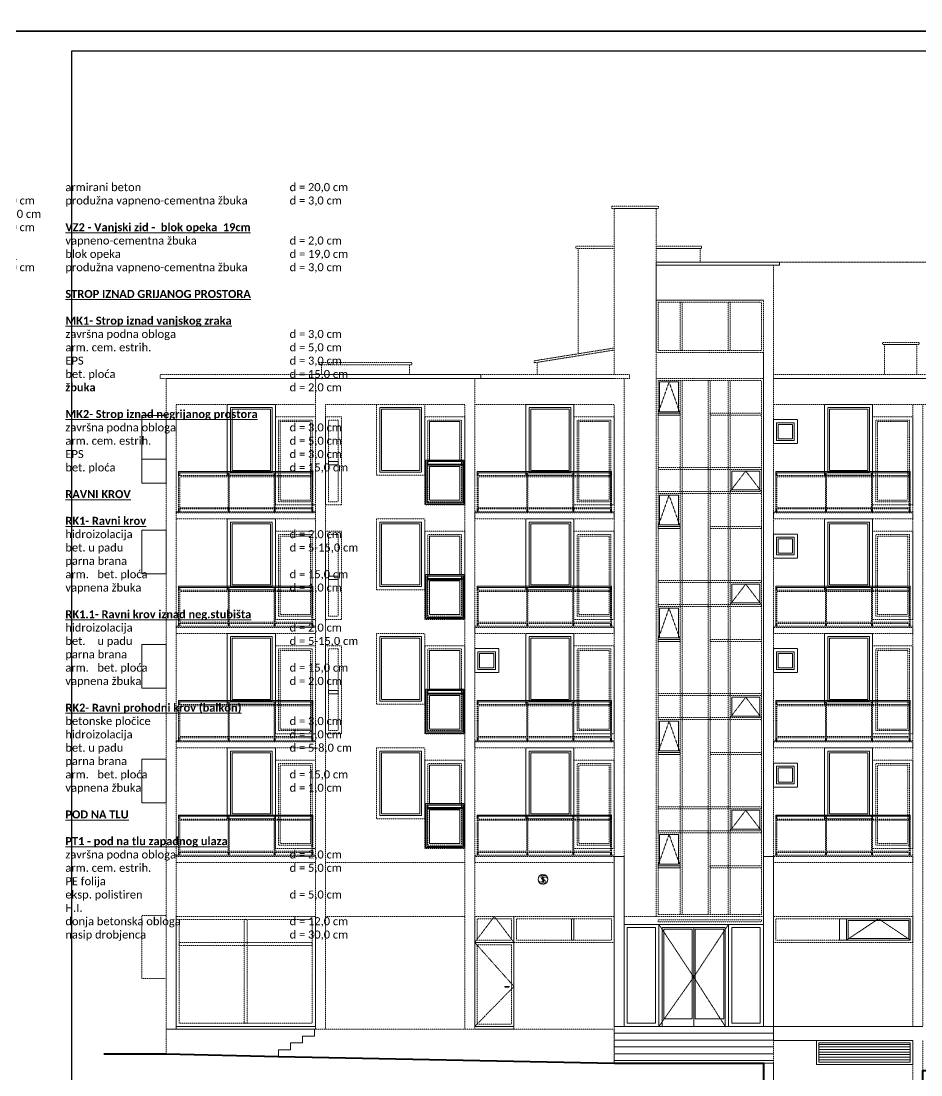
# Model space of a CAD drawing. Header units: millimetres. Extents: x 195897 to 285417, y -229751 to -116129.
# Drawn here: x 207903 to 210151, y -227635 to -225003 of the extents above; entities that cross this region are included whole.
import ezdxf

# ---------------------------------------------------------------- set-up
doc = ezdxf.new("R2010")
doc.units = ezdxf.units.MM
doc.linetypes.add('DASHED2', pattern=[0.375, 0.25, -0.125])
doc.linetypes.add('HIDDEN', pattern=[0.375, 0.25, -0.125])
doc.layers.get('0').update_dxf_attribs({"lineweight": 0})
doc.layers.add('05-podgled-tanko', color=144, linetype='HIDDEN', lineweight=0)
doc.layers.add('07-kote', color=70, linetype='Continuous', lineweight=9)
doc.layers.add('Kucni_broj', color=2, linetype='Continuous', plot=False)
doc.layers.add('SAST_Linija sastavnice', color=255, linetype='Continuous', plot=False)
doc.styles.get("Standard").update_dxf_attribs({"font": 'arial.ttf', "height": 600})

msp = doc.modelspace()

# ---------------------------------------------------------------- hatches: boundary and pattern name
at = {"layer": '05-podgled-tanko', "linetype": 'ByBlock', "ltscale": 5}
h = msp.add_hatch(dxfattribs=at)
h.set_pattern_fill('ANSI31', color=256, scale=2, angle=135)
h.set_pattern_definition([(180, (-9617.867, 10902.463), (-1e-15, -6.35), [])])
h.paths.add_polyline_path([(209896.2, -227603.3), (210124.2, -227603.3), (210124.2, -227555.3), (209896.2, -227555.3)])

# ---------------------------------------------------------------- linework, layer by layer
at = {"layer": '05-podgled-tanko'}
for p, q in [((208653.2, -225861.3), (208653.2, -225885.3)), ((208873.2, -225861.3), (208873.2, -225885.3))]:
    msp.add_line(p, q, dxfattribs=at).dxf.unprotected_set("ltscale", 0)
for points in [[(209378.7, -225465.3), (209495.4, -225465.3), (209495.4, -225470.8), (209378.7, -225470.8)], [(209494.2, -225705.3), (209494.2, -225825.3), (209752.2, -225825.3), (209752.2, -225705.3)], [(209549.2, -225705.3), (209554.2, -225705.3), (209554.2, -225825.3), (209549.2, -225825.3)], [(209669.2, -225705.3), (209674.2, -225705.3), (209674.2, -225825.3), (209669.2, -225825.3)], [(210054.5, -225805.3), (210146.4, -225805.3), (210146.4, -225810.8), (210054.5, -225810.8)], [(210060.2, -225810.8), (210140.2, -225810.8), (210140.2, -225885.3), (210060.2, -225885.3)], [(208647.2, -225861.3), (208647.2, -225855.3), (208879.2, -225855.3), (208879.2, -225861.3)], [(209489.2, -225895.3), (209757.2, -225895.3), (209757.2, -227239.3), (209489.2, -227239.3)], [(209494.2, -225900.3), (209752.2, -225900.3), (209752.2, -227234.3), (209494.2, -227234.3)], [(209549.2, -225900.3), (209554.2, -225900.3), (209554.2, -227234.3), (209549.2, -227234.3)], [(209619.2, -225900.3), (209624.2, -225900.3), (209624.2, -227234.3), (209619.2, -227234.3)], [(209669.2, -225900.3), (209674.2, -225900.3), (209674.2, -227234.3), (209669.2, -227234.3)], [(208791.2, -225960.3), (208911.2, -225960.3), (208911.2, -226137.3), (208791.2, -226137.3)], [(208538.2, -225991.3), (208638.2, -225991.3), (208638.2, -226211.3), (208538.2, -226211.3)], [(208546.2, -225999.3), (208630.2, -225999.3), (208630.2, -226203.3), (208546.2, -226203.3)], [(208663.2, -225991.3), (208703.2, -225991.3), (208703.2, -226211.3), (208663.2, -226211.3)], [(208671.2, -225999.3), (208695.2, -225999.3), (208695.2, -226203.3), (208671.2, -226203.3)], [(208911.2, -225991.3), (209011.2, -225991.3), (209011.2, -226211.3), (208911.2, -226211.3)], [(208919.2, -225999.3), (209003.2, -225999.3), (209003.2, -226203.3), (208919.2, -226203.3)], [(209284.2, -225991.3), (209384.2, -225991.3), (209384.2, -226211.3), (209284.2, -226211.3)], [(209292.2, -225999.3), (209376.2, -225999.3), (209376.2, -226203.3), (209292.2, -226203.3)], [(209624.2, -225987.6), (209752.2, -225987.6), (209752.2, -225982.6), (209624.2, -225982.6)], [(210030.2, -225991.3), (210130.2, -225991.3), (210130.2, -226211.3), (210030.2, -226211.3)], [(210038.2, -225999.3), (210122.2, -225999.3), (210122.2, -226203.3), (210038.2, -226203.3)], [(208550.2, -226003.3), (208626.2, -226003.3), (208626.2, -226199.3), (208550.2, -226199.3)], [(209296.2, -226003.3), (209372.2, -226003.3), (209372.2, -226199.3), (209296.2, -226199.3)], [(210042.2, -226003.3), (210118.2, -226003.3), (210118.2, -226199.3), (210042.2, -226199.3)], [(208423.1, -226131.3), (208420.1, -226131.3), (208420.1, -226218.3), (208423.1, -226218.3)], [(208538.1, -226131.3), (208535.1, -226131.3), (208535.1, -226218.3), (208538.1, -226218.3)], [(209169.1, -226131.3), (209166.1, -226131.3), (209166.1, -226218.3), (209169.1, -226218.3)], [(209284.1, -226131.3), (209281.1, -226131.3), (209281.1, -226218.3), (209284.1, -226218.3)], [(209494.2, -226122.8), (209752.2, -226122.8), (209752.2, -226117.8), (209494.2, -226117.8)], [(209915.1, -226131.3), (209912.1, -226131.3), (209912.1, -226218.3), (209915.1, -226218.3)], [(210030.1, -226131.3), (210027.1, -226131.3), (210027.1, -226218.3), (210030.1, -226218.3)], [(208629.2, -226218.3), (208629.2, -226141.3), (208299.2, -226141.3), (208299.2, -226218.3)], [(209375.2, -226218.3), (209375.2, -226141.3), (209045.2, -226141.3), (209045.2, -226218.3)], [(210121.2, -226218.3), (210121.2, -226141.3), (209791.2, -226141.3), (209791.2, -226218.3)], [(209494.2, -226182.8), (209752.2, -226182.8), (209752.2, -226177.8), (209494.2, -226177.8)], [(208290.2, -226231.3), (208638.2, -226231.3), (208638.2, -226228.3), (208290.2, -226228.3)], [(209036.2, -226231.3), (209384.2, -226231.3), (209384.2, -226228.3), (209036.2, -226228.3)], [(209782.2, -226231.3), (210130.2, -226231.3), (210130.2, -226228.3), (209782.2, -226228.3)], [(208791.2, -226246.3), (208911.2, -226246.3), (208911.2, -226423.3), (208791.2, -226423.3)], [(208538.2, -226277.3), (208638.2, -226277.3), (208638.2, -226497.3), (208538.2, -226497.3)], [(208546.2, -226285.3), (208630.2, -226285.3), (208630.2, -226489.3), (208546.2, -226489.3)], [(208550.2, -226289.3), (208626.2, -226289.3), (208626.2, -226485.3), (208550.2, -226485.3)], [(208663.2, -226277.3), (208703.2, -226277.3), (208703.2, -226497.3), (208663.2, -226497.3)], [(208671.2, -226285.3), (208695.2, -226285.3), (208695.2, -226489.3), (208671.2, -226489.3)], [(208911.2, -226277.3), (209011.2, -226277.3), (209011.2, -226497.3), (208911.2, -226497.3)], [(208919.2, -226285.3), (209003.2, -226285.3), (209003.2, -226489.3), (208919.2, -226489.3)], [(209284.2, -226277.3), (209384.2, -226277.3), (209384.2, -226497.3), (209284.2, -226497.3)], [(209292.2, -226285.3), (209376.2, -226285.3), (209376.2, -226489.3), (209292.2, -226489.3)], [(209296.2, -226289.3), (209372.2, -226289.3), (209372.2, -226485.3), (209296.2, -226485.3)], [(209624.2, -226270.1), (209752.2, -226270.1), (209752.2, -226265.1), (209624.2, -226265.1)], [(210030.2, -226277.3), (210130.2, -226277.3), (210130.2, -226497.3), (210030.2, -226497.3)], [(210038.2, -226285.3), (210122.2, -226285.3), (210122.2, -226489.3), (210038.2, -226489.3)], [(210042.2, -226289.3), (210118.2, -226289.3), (210118.2, -226485.3), (210042.2, -226485.3)], [(208423.1, -226417.3), (208420.1, -226417.3), (208420.1, -226504.3), (208423.1, -226504.3)], [(208538.1, -226417.3), (208535.1, -226417.3), (208535.1, -226504.3), (208538.1, -226504.3)], [(209169.1, -226417.3), (209166.1, -226417.3), (209166.1, -226504.3), (209169.1, -226504.3)], [(209284.1, -226417.3), (209281.1, -226417.3), (209281.1, -226504.3), (209284.1, -226504.3)], [(209494.2, -226405.3), (209752.2, -226405.3), (209752.2, -226400.3), (209494.2, -226400.3)], [(209915.1, -226417.3), (209912.1, -226417.3), (209912.1, -226504.3), (209915.1, -226504.3)], [(210030.1, -226417.3), (210027.1, -226417.3), (210027.1, -226504.3), (210030.1, -226504.3)], [(208629.2, -226504.3), (208629.2, -226427.3), (208299.2, -226427.3), (208299.2, -226504.3)], [(209375.2, -226504.3), (209375.2, -226427.3), (209045.2, -226427.3), (209045.2, -226504.3)], [(210121.2, -226504.3), (210121.2, -226427.3), (209791.2, -226427.3), (209791.2, -226504.3)], [(209494.2, -226465.3), (209752.2, -226465.3), (209752.2, -226460.3), (209494.2, -226460.3)], [(208290.2, -226517.3), (208638.2, -226517.3), (208638.2, -226514.3), (208290.2, -226514.3)], [(209036.2, -226517.3), (209384.2, -226517.3), (209384.2, -226514.3), (209036.2, -226514.3)], [(209782.2, -226517.3), (210130.2, -226517.3), (210130.2, -226514.3), (209782.2, -226514.3)], [(208791.2, -226532.3), (208911.2, -226532.3), (208911.2, -226709.3), (208791.2, -226709.3)], [(209624.2, -226552.6), (209752.2, -226552.6), (209752.2, -226547.6), (209624.2, -226547.6)], [(208538.2, -226563.3), (208638.2, -226563.3), (208638.2, -226783.3), (208538.2, -226783.3)], [(208546.2, -226571.3), (208630.2, -226571.3), (208630.2, -226775.3), (208546.2, -226775.3)], [(208550.2, -226575.3), (208626.2, -226575.3), (208626.2, -226771.3), (208550.2, -226771.3)], [(208663.2, -226563.3), (208703.2, -226563.3), (208703.2, -226783.3), (208663.2, -226783.3)], [(208671.2, -226571.3), (208695.2, -226571.3), (208695.2, -226775.3), (208671.2, -226775.3)], [(208911.2, -226563.3), (209011.2, -226563.3), (209011.2, -226783.3), (208911.2, -226783.3)], [(208919.2, -226571.3), (209003.2, -226571.3), (209003.2, -226775.3), (208919.2, -226775.3)], [(209284.2, -226563.3), (209384.2, -226563.3), (209384.2, -226783.3), (209284.2, -226783.3)], [(209292.2, -226571.3), (209376.2, -226571.3), (209376.2, -226775.3), (209292.2, -226775.3)], [(209296.2, -226575.3), (209372.2, -226575.3), (209372.2, -226771.3), (209296.2, -226771.3)], [(210030.2, -226563.3), (210130.2, -226563.3), (210130.2, -226783.3), (210030.2, -226783.3)], [(210038.2, -226571.3), (210122.2, -226571.3), (210122.2, -226775.3), (210038.2, -226775.3)], [(210042.2, -226575.3), (210118.2, -226575.3), (210118.2, -226771.3), (210042.2, -226771.3)], [(209494.2, -226687.8), (209752.2, -226687.8), (209752.2, -226682.8), (209494.2, -226682.8)], [(208423.1, -226703.3), (208420.1, -226703.3), (208420.1, -226790.3), (208423.1, -226790.3)], [(208538.1, -226703.3), (208535.1, -226703.3), (208535.1, -226790.3), (208538.1, -226790.3)], [(209169.1, -226703.3), (209166.1, -226703.3), (209166.1, -226790.3), (209169.1, -226790.3)], [(209284.1, -226703.3), (209281.1, -226703.3), (209281.1, -226790.3), (209284.1, -226790.3)], [(209915.1, -226703.3), (209912.1, -226703.3), (209912.1, -226790.3), (209915.1, -226790.3)], [(210030.1, -226703.3), (210027.1, -226703.3), (210027.1, -226790.3), (210030.1, -226790.3)], [(208629.2, -226790.3), (208629.2, -226713.3), (208299.2, -226713.3), (208299.2, -226790.3)], [(209375.2, -226790.3), (209375.2, -226713.3), (209045.2, -226713.3), (209045.2, -226790.3)], [(210121.2, -226790.3), (210121.2, -226713.3), (209791.2, -226713.3), (209791.2, -226790.3)], [(209494.2, -226747.8), (209752.2, -226747.8), (209752.2, -226742.8), (209494.2, -226742.8)], [(208290.2, -226803.3), (208638.2, -226803.3), (208638.2, -226800.3), (208290.2, -226800.3)], [(209036.2, -226803.3), (209384.2, -226803.3), (209384.2, -226800.3), (209036.2, -226800.3)], [(209782.2, -226803.3), (210130.2, -226803.3), (210130.2, -226800.3), (209782.2, -226800.3)], [(208791.2, -226818.3), (208911.2, -226818.3), (208911.2, -226995.3), (208791.2, -226995.3)], [(209624.2, -226835.1), (209752.2, -226835.1), (209752.2, -226830.1), (209624.2, -226830.1)], [(208538.2, -226849.3), (208638.2, -226849.3), (208638.2, -227069.3), (208538.2, -227069.3)], [(208546.2, -226857.3), (208630.2, -226857.3), (208630.2, -227061.3), (208546.2, -227061.3)], [(208550.2, -226861.3), (208626.2, -226861.3), (208626.2, -227057.3), (208550.2, -227057.3)], [(208911.2, -226849.3), (209011.2, -226849.3), (209011.2, -227069.3), (208911.2, -227069.3)], [(208919.2, -226857.3), (209003.2, -226857.3), (209003.2, -227061.3), (208919.2, -227061.3)], [(209284.2, -226849.3), (209384.2, -226849.3), (209384.2, -227069.3), (209284.2, -227069.3)], [(209292.2, -226857.3), (209376.2, -226857.3), (209376.2, -227061.3), (209292.2, -227061.3)], [(209296.2, -226861.3), (209372.2, -226861.3), (209372.2, -227057.3), (209296.2, -227057.3)], [(210030.2, -226849.3), (210130.2, -226849.3), (210130.2, -227069.3), (210030.2, -227069.3)], [(210038.2, -226857.3), (210122.2, -226857.3), (210122.2, -227061.3), (210038.2, -227061.3)], [(210042.2, -226861.3), (210118.2, -226861.3), (210118.2, -227057.3), (210042.2, -227057.3)], [(209494.2, -226970.3), (209752.2, -226970.3), (209752.2, -226965.3), (209494.2, -226965.3)], [(208629.2, -227076.3), (208629.2, -226999.3), (208299.2, -226999.3), (208299.2, -227076.3)], [(208423.1, -226989.3), (208420.1, -226989.3), (208420.1, -227076.3), (208423.1, -227076.3)], [(208538.1, -226989.3), (208535.1, -226989.3), (208535.1, -227076.3), (208538.1, -227076.3)], [(209375.2, -227076.3), (209375.2, -226999.3), (209045.2, -226999.3), (209045.2, -227076.3)], [(209169.1, -226989.3), (209166.1, -226989.3), (209166.1, -227076.3), (209169.1, -227076.3)], [(209284.1, -226989.3), (209281.1, -226989.3), (209281.1, -227076.3), (209284.1, -227076.3)], [(210121.2, -227076.3), (210121.2, -226999.3), (209791.2, -226999.3), (209791.2, -227076.3)], [(209915.1, -226989.3), (209912.1, -226989.3), (209912.1, -227076.3), (209915.1, -227076.3)], [(210030.1, -226989.3), (210027.1, -226989.3), (210027.1, -227076.3), (210030.1, -227076.3)], [(209494.2, -227030.3), (209752.2, -227030.3), (209752.2, -227025.3), (209494.2, -227025.3)], [(208290.2, -227089.3), (208638.2, -227089.3), (208638.2, -227086.3), (208290.2, -227086.3)], [(209036.2, -227089.3), (209384.2, -227089.3), (209384.2, -227086.3), (209036.2, -227086.3)], [(209782.2, -227089.3), (210130.2, -227089.3), (210130.2, -227086.3), (209782.2, -227086.3)], [(209624.2, -227117.6), (209752.2, -227117.6), (209752.2, -227112.6), (209624.2, -227112.6)], [(208290.2, -227514.3), (208638.2, -227514.3), (208638.2, -227239.3), (208290.2, -227239.3)], [(208298.2, -227506.3), (208630.2, -227506.3), (208630.2, -227247.3), (208298.2, -227247.3)], [(208460.2, -227247.3), (208468.2, -227247.3), (208468.2, -227506.3), (208460.2, -227506.3)], [(209036.2, -227239.3), (209384.2, -227239.3), (209384.2, -227304.3), (209036.2, -227304.3)], [(209036.2, -227239.3), (209384.2, -227239.3), (209384.2, -227304.3), (209036.2, -227304.3)], [(209134.2, -227304.3), (209036.2, -227304.3), (209036.2, -227239.3), (209134.2, -227239.3)], [(209128.2, -227298.3), (209042.2, -227298.3), (209042.2, -227245.3), (209128.2, -227245.3)], [(209134.2, -227239.3), (209384.2, -227239.3), (209384.2, -227304.3), (209134.2, -227304.3)], [(209140.2, -227245.3), (209378.2, -227245.3), (209378.2, -227298.3), (209140.2, -227298.3)], [(209494.2, -227252.8), (209752.2, -227252.8), (209752.2, -227247.8), (209494.2, -227247.8)], [(209782.2, -227239.3), (210130.2, -227239.3), (210130.2, -227304.3), (209782.2, -227304.3)], [(209782.2, -227239.3), (210130.2, -227239.3), (210130.2, -227304.3), (209782.2, -227304.3)], [(209782.2, -227239.3), (210130.2, -227239.3), (210130.2, -227304.3), (209782.2, -227304.3)], [(209788.2, -227245.3), (210124.2, -227245.3), (210124.2, -227298.3), (209788.2, -227298.3)], [(208298.2, -227304.3), (208630.2, -227304.3), (208630.2, -227312.3), (208298.2, -227312.3)], [(209036.2, -227304.3), (209134.2, -227304.3), (209134.2, -227514.3), (209036.2, -227514.3)], [(209036.2, -227514.3), (209134.2, -227514.3), (209134.2, -227304.3), (209036.2, -227304.3)], [(209036.2, -227304.3), (209134.2, -227304.3), (209134.2, -227514.3), (209036.2, -227514.3)], [(209042.2, -227310.3), (209128.2, -227310.3), (209128.2, -227508.3), (209042.2, -227508.3)], [(208290.2, -227521.3), (208638.2, -227521.3), (208638.2, -227514.3), (208290.2, -227514.3)], [(209134.2, -227514.3), (209036.2, -227514.3), (209036.2, -227521.3), (209134.2, -227521.3)]]:
    msp.add_lwpolyline(points, close=True, dxfattribs=at).dxf.unprotected_set("ltscale", 0)
for points in [[(209384.2, -225885.3), (209384.2, -225470.8), (209489.2, -225470.8), (209489.2, -227239.3), (209409.2, -227239.3)], [(209384.2, -225570.8), (209288.5, -225570.8), (209288.5, -225565.3), (209384.2, -225565.3)], [(209384.2, -225570.8), (209294.2, -225570.8), (209294.2, -225833.9)], [(209489.2, -225565.3), (209602.7, -225565.3), (209602.7, -225570.8), (209489.2, -225570.8)], [(209599.2, -225605.3), (209599.2, -225570.8), (209489.2, -225570.8)], [(209757.2, -225605.3), (209489.2, -225605.3), (209489.2, -225700.3), (209757.2, -225700.3)], [(209757.2, -225612.5), (209782.2, -225612.5), (209782.2, -227089.3), (209757.2, -227089.3), (209757.2, -225700.3)], [(209489.2, -225700.3), (209489.2, -225830.3), (209757.2, -225830.3), (209757.2, -225700.3), (209489.2, -225700.3)], [(209384.2, -225824.6), (209184.6, -225856.5), (209184.6, -225851.4), (209384.2, -225819.5)], [(209192.2, -225855.3), (209192.2, -225885.3)], [(209422.9, -225885.3), (208250.2, -225885.3), (208250.2, -225895.3), (209384.2, -225895.3)], [(209384.2, -225895.3), (208265.2, -225895.3), (208265.2, -225960.3), (208265.2, -227521.3), (208290.2, -227521.3), (208290.2, -225960.3)], [(208638.2, -225895.3), (208638.2, -227514.3)], [(209011.2, -225895.3), (209036.2, -225895.3), (209036.2, -227521.3), (209011.2, -227521.3), (209011.2, -225960.3)], [(209384.2, -225895.3), (209409.2, -225895.3), (209409.2, -227089.3), (209384.2, -227089.3), (209384.2, -225960.3)], [(209422.9, -225885.3), (209422.9, -225895.3), (209409.2, -225895.3)], [(209489.2, -225895.3), (209757.2, -225895.3)], [(209782.2, -225895.3), (210916.2, -225895.3), (210916.2, -225885.3), (209782.2, -225885.3)], [(210899.2, -225960.3), (210899.2, -225895.3), (209782.2, -225895.3)], [(208290.2, -225960.3), (208638.2, -225960.3)], [(208663.2, -225960.3), (208663.2, -227521.3)], [(208663.2, -225960.3), (209011.2, -225960.3)], [(209036.2, -225960.3), (209384.2, -225960.3)], [(209384.2, -227239.3), (209384.2, -227239.3), (209384.2, -225960.3)], [(209782.2, -225960.3), (210503.2, -225960.3)], [(210130.2, -227514.3), (210130.2, -225960.3), (210155.2, -225960.3), (210155.2, -227514.3)], [(208632.2, -226221.3), (208632.2, -226138.3), (208296.2, -226138.3), (208296.2, -226221.3), (208632.2, -226221.3)], [(209378.2, -226221.3), (209378.2, -226138.3), (209042.2, -226138.3), (209042.2, -226221.3), (209378.2, -226221.3)], [(210124.2, -226221.3), (210124.2, -226138.3), (209788.2, -226138.3), (209788.2, -226221.3), (210124.2, -226221.3)], [(208290.2, -226231.3), (208638.2, -226231.3), (208638.2, -226246.3), (208290.2, -226246.3), (208290.2, -226231.3)], [(209036.2, -226231.3), (209384.2, -226231.3), (209384.2, -226246.3), (209036.2, -226246.3), (209036.2, -226231.3)], [(209782.2, -226231.3), (210130.2, -226231.3), (210130.2, -226246.3), (209782.2, -226246.3), (209782.2, -226231.3)], [(208632.2, -226507.3), (208632.2, -226424.3), (208296.2, -226424.3), (208296.2, -226507.3), (208632.2, -226507.3)], [(209378.2, -226507.3), (209378.2, -226424.3), (209042.2, -226424.3), (209042.2, -226507.3), (209378.2, -226507.3)], [(210124.2, -226507.3), (210124.2, -226424.3), (209788.2, -226424.3), (209788.2, -226507.3), (210124.2, -226507.3)], [(208290.2, -226517.3), (208638.2, -226517.3), (208638.2, -226532.3), (208290.2, -226532.3), (208290.2, -226517.3)], [(209036.2, -226517.3), (209384.2, -226517.3), (209384.2, -226532.3), (209036.2, -226532.3), (209036.2, -226517.3)], [(209782.2, -226517.3), (210130.2, -226517.3), (210130.2, -226532.3), (209782.2, -226532.3), (209782.2, -226517.3)], [(208632.2, -226793.3), (208632.2, -226710.3), (208296.2, -226710.3), (208296.2, -226793.3), (208632.2, -226793.3)], [(209378.2, -226793.3), (209378.2, -226710.3), (209042.2, -226710.3), (209042.2, -226793.3), (209378.2, -226793.3)], [(210124.2, -226793.3), (210124.2, -226710.3), (209788.2, -226710.3), (209788.2, -226793.3), (210124.2, -226793.3)], [(208290.2, -226803.3), (208638.2, -226803.3), (208638.2, -226818.3), (208290.2, -226818.3), (208290.2, -226803.3)], [(209036.2, -226803.3), (209384.2, -226803.3), (209384.2, -226818.3), (209036.2, -226818.3), (209036.2, -226803.3)], [(209782.2, -226803.3), (210130.2, -226803.3), (210130.2, -226818.3), (209782.2, -226818.3), (209782.2, -226803.3)], [(208632.2, -227079.3), (208632.2, -226996.3), (208296.2, -226996.3), (208296.2, -227079.3), (208632.2, -227079.3)], [(209378.2, -227079.3), (209378.2, -226996.3), (209042.2, -226996.3), (209042.2, -227079.3), (209378.2, -227079.3)], [(210124.2, -227079.3), (210124.2, -226996.3), (209788.2, -226996.3), (209788.2, -227079.3), (210124.2, -227079.3)], [(208290.2, -227089.3), (208638.2, -227089.3), (208638.2, -227104.3), (208290.2, -227104.3), (208290.2, -227089.3)], [(208663.2, -227104.3), (209011.2, -227104.3)], [(209036.2, -227089.3), (209384.2, -227089.3), (209384.2, -227104.3), (209036.2, -227104.3), (209036.2, -227089.3)], [(209782.2, -227089.3), (210130.2, -227089.3), (210130.2, -227104.3), (209782.2, -227104.3), (209782.2, -227089.3)], [(208265.2, -227237.3), (208204.6, -227237.3), (208204.6, -227377.3), (208204.6, -227394.3), (208265.2, -227394.3)], [(208663.2, -227239.3), (209011.2, -227239.3)], [(209409.2, -227239.3), (209409.2, -227259.3), (209757.2, -227259.3), (209757.2, -227239.3), (209409.2, -227239.3)], [(209384.2, -227606.3), (209384.2, -227606.3), (209384.2, -227521.3), (208265.2, -227521.3), (208265.2, -227582.3)], [(209384.2, -227531.3), (209782.2, -227531.3), (209782.2, -227514.3), (209384.2, -227514.3), (209384.2, -227529.3)], [(209384.2, -227548.3), (209782.2, -227548.3), (209782.2, -227531.3), (209384.2, -227531.3), (209384.2, -227546.3)], [(209384.2, -227565.3), (209782.2, -227565.3), (209782.2, -227548.3), (209384.2, -227548.3), (209384.2, -227563.3)], [(210155.2, -227549.3), (210155.2, -227849.3), (210130.2, -227849.3), (210130.2, -227549.3)], [(209384.2, -227582.3), (209782.2, -227582.3), (209782.2, -227565.3), (209384.2, -227565.3), (209384.2, -227580.3)], [(209384.2, -227599.3), (209782.2, -227599.3), (209782.2, -227582.3), (209384.2, -227582.3), (209384.2, -227597.3)], [(209384.2, -227606.3), (209782.2, -227606.3), (209782.2, -227599.3), (209384.2, -227599.3), (209384.2, -227606.3)]]:
    msp.add_lwpolyline(points, dxfattribs=at).dxf.unprotected_set("ltscale", 0)
at = {"layer": '05-podgled-tanko', "linetype": 'ByBlock', "ltscale": 5}
for points in [[(209489.2, -225605.3), (209797.2, -225605.3), (209797.2, -225612.5), (209489.2, -225612.5)], [(208623.2, -225895.3), (209051.2, -225895.3), (209051.2, -225885.3), (208623.2, -225885.3)], [(209498.2, -225978.6), (209545.2, -225978.6), (209545.2, -225904.3), (209498.2, -225904.3)], [(208204.6, -225988.3), (208265.2, -225988.3), (208265.2, -226097.3), (208204.6, -226097.3)], [(209494.2, -225982.6), (209549.2, -225982.6), (209549.2, -225987.6), (209494.2, -225987.6)], [(208204.6, -226097.3), (208265.2, -226097.3), (208265.2, -226157.3), (208204.6, -226157.3)], [(208296.2, -226128.3), (208632.2, -226128.3), (208632.2, -226131.3), (208296.2, -226131.3)], [(208299.2, -226138.3), (208296.2, -226138.3), (208296.2, -226131.3), (208299.2, -226131.3)], [(208629.2, -226138.3), (208632.2, -226138.3), (208632.2, -226131.3), (208629.2, -226131.3)], [(209042.2, -226128.3), (209378.2, -226128.3), (209378.2, -226131.3), (209042.2, -226131.3)], [(209045.2, -226138.3), (209042.2, -226138.3), (209042.2, -226131.3), (209045.2, -226131.3)], [(209375.2, -226138.3), (209378.2, -226138.3), (209378.2, -226131.3), (209375.2, -226131.3)], [(209678.2, -226173.8), (209748.2, -226173.8), (209748.2, -226126.8), (209678.2, -226126.8)], [(209788.2, -226128.3), (210124.2, -226128.3), (210124.2, -226131.3), (209788.2, -226131.3)], [(209791.2, -226138.3), (209788.2, -226138.3), (209788.2, -226131.3), (209791.2, -226131.3)], [(210121.2, -226138.3), (210124.2, -226138.3), (210124.2, -226131.3), (210121.2, -226131.3)], [(209498.2, -226261.1), (209545.2, -226261.1), (209545.2, -226186.8), (209498.2, -226186.8)], [(208299.2, -226228.3), (208296.2, -226228.3), (208296.2, -226221.3), (208299.2, -226221.3)], [(208423.1, -226228.3), (208420.1, -226228.3), (208420.1, -226221.3), (208423.1, -226221.3)], [(208538.1, -226228.3), (208535.1, -226228.3), (208535.1, -226221.3), (208538.1, -226221.3)], [(208629.2, -226228.3), (208632.2, -226228.3), (208632.2, -226221.3), (208629.2, -226221.3)], [(209045.2, -226228.3), (209042.2, -226228.3), (209042.2, -226221.3), (209045.2, -226221.3)], [(209169.1, -226228.3), (209166.1, -226228.3), (209166.1, -226221.3), (209169.1, -226221.3)], [(209284.1, -226228.3), (209281.1, -226228.3), (209281.1, -226221.3), (209284.1, -226221.3)], [(209375.2, -226228.3), (209378.2, -226228.3), (209378.2, -226221.3), (209375.2, -226221.3)], [(209791.2, -226228.3), (209788.2, -226228.3), (209788.2, -226221.3), (209791.2, -226221.3)], [(209915.1, -226228.3), (209912.1, -226228.3), (209912.1, -226221.3), (209915.1, -226221.3)], [(210030.1, -226228.3), (210027.1, -226228.3), (210027.1, -226221.3), (210030.1, -226221.3)], [(210121.2, -226228.3), (210124.2, -226228.3), (210124.2, -226221.3), (210121.2, -226221.3)], [(208204.6, -226274.3), (208265.2, -226274.3), (208265.2, -226383.3), (208204.6, -226383.3)], [(209494.2, -226265.1), (209549.2, -226265.1), (209549.2, -226270.1), (209494.2, -226270.1)], [(208296.2, -226414.3), (208632.2, -226414.3), (208632.2, -226417.3), (208296.2, -226417.3)], [(208299.2, -226424.3), (208296.2, -226424.3), (208296.2, -226417.3), (208299.2, -226417.3)], [(208629.2, -226424.3), (208632.2, -226424.3), (208632.2, -226417.3), (208629.2, -226417.3)], [(209042.2, -226414.3), (209378.2, -226414.3), (209378.2, -226417.3), (209042.2, -226417.3)], [(209045.2, -226424.3), (209042.2, -226424.3), (209042.2, -226417.3), (209045.2, -226417.3)], [(209375.2, -226424.3), (209378.2, -226424.3), (209378.2, -226417.3), (209375.2, -226417.3)], [(209678.2, -226456.3), (209748.2, -226456.3), (209748.2, -226409.3), (209678.2, -226409.3)], [(209788.2, -226414.3), (210124.2, -226414.3), (210124.2, -226417.3), (209788.2, -226417.3)], [(209791.2, -226424.3), (209788.2, -226424.3), (209788.2, -226417.3), (209791.2, -226417.3)], [(210121.2, -226424.3), (210124.2, -226424.3), (210124.2, -226417.3), (210121.2, -226417.3)], [(209498.2, -226543.6), (209545.2, -226543.6), (209545.2, -226469.3), (209498.2, -226469.3)], [(208299.2, -226514.3), (208296.2, -226514.3), (208296.2, -226507.3), (208299.2, -226507.3)], [(208423.1, -226514.3), (208420.1, -226514.3), (208420.1, -226507.3), (208423.1, -226507.3)], [(208538.1, -226514.3), (208535.1, -226514.3), (208535.1, -226507.3), (208538.1, -226507.3)], [(208629.2, -226514.3), (208632.2, -226514.3), (208632.2, -226507.3), (208629.2, -226507.3)], [(209045.2, -226514.3), (209042.2, -226514.3), (209042.2, -226507.3), (209045.2, -226507.3)], [(209169.1, -226514.3), (209166.1, -226514.3), (209166.1, -226507.3), (209169.1, -226507.3)], [(209284.1, -226514.3), (209281.1, -226514.3), (209281.1, -226507.3), (209284.1, -226507.3)], [(209375.2, -226514.3), (209378.2, -226514.3), (209378.2, -226507.3), (209375.2, -226507.3)], [(209791.2, -226514.3), (209788.2, -226514.3), (209788.2, -226507.3), (209791.2, -226507.3)], [(209915.1, -226514.3), (209912.1, -226514.3), (209912.1, -226507.3), (209915.1, -226507.3)], [(210030.1, -226514.3), (210027.1, -226514.3), (210027.1, -226507.3), (210030.1, -226507.3)], [(210121.2, -226514.3), (210124.2, -226514.3), (210124.2, -226507.3), (210121.2, -226507.3)], [(209494.2, -226547.6), (209549.2, -226547.6), (209549.2, -226552.6), (209494.2, -226552.6)], [(208204.6, -226560.3), (208265.2, -226560.3), (208265.2, -226669.3), (208204.6, -226669.3)], [(208296.2, -226700.3), (208632.2, -226700.3), (208632.2, -226703.3), (208296.2, -226703.3)], [(208299.2, -226710.3), (208296.2, -226710.3), (208296.2, -226703.3), (208299.2, -226703.3)], [(208629.2, -226710.3), (208632.2, -226710.3), (208632.2, -226703.3), (208629.2, -226703.3)], [(209042.2, -226700.3), (209378.2, -226700.3), (209378.2, -226703.3), (209042.2, -226703.3)], [(209045.2, -226710.3), (209042.2, -226710.3), (209042.2, -226703.3), (209045.2, -226703.3)], [(209375.2, -226710.3), (209378.2, -226710.3), (209378.2, -226703.3), (209375.2, -226703.3)], [(209678.2, -226738.8), (209748.2, -226738.8), (209748.2, -226691.8), (209678.2, -226691.8)], [(209788.2, -226700.3), (210124.2, -226700.3), (210124.2, -226703.3), (209788.2, -226703.3)], [(209791.2, -226710.3), (209788.2, -226710.3), (209788.2, -226703.3), (209791.2, -226703.3)], [(210121.2, -226710.3), (210124.2, -226710.3), (210124.2, -226703.3), (210121.2, -226703.3)], [(209498.2, -226826.1), (209545.2, -226826.1), (209545.2, -226751.8), (209498.2, -226751.8)], [(208299.2, -226800.3), (208296.2, -226800.3), (208296.2, -226793.3), (208299.2, -226793.3)], [(208423.1, -226800.3), (208420.1, -226800.3), (208420.1, -226793.3), (208423.1, -226793.3)], [(208538.1, -226800.3), (208535.1, -226800.3), (208535.1, -226793.3), (208538.1, -226793.3)], [(208629.2, -226800.3), (208632.2, -226800.3), (208632.2, -226793.3), (208629.2, -226793.3)], [(209045.2, -226800.3), (209042.2, -226800.3), (209042.2, -226793.3), (209045.2, -226793.3)], [(209169.1, -226800.3), (209166.1, -226800.3), (209166.1, -226793.3), (209169.1, -226793.3)], [(209284.1, -226800.3), (209281.1, -226800.3), (209281.1, -226793.3), (209284.1, -226793.3)], [(209375.2, -226800.3), (209378.2, -226800.3), (209378.2, -226793.3), (209375.2, -226793.3)], [(209791.2, -226800.3), (209788.2, -226800.3), (209788.2, -226793.3), (209791.2, -226793.3)], [(209915.1, -226800.3), (209912.1, -226800.3), (209912.1, -226793.3), (209915.1, -226793.3)], [(210030.1, -226800.3), (210027.1, -226800.3), (210027.1, -226793.3), (210030.1, -226793.3)], [(210121.2, -226800.3), (210124.2, -226800.3), (210124.2, -226793.3), (210121.2, -226793.3)], [(209494.2, -226830.1), (209549.2, -226830.1), (209549.2, -226835.1), (209494.2, -226835.1)], [(208204.6, -226846.3), (208265.2, -226846.3), (208265.2, -226955.3), (208204.6, -226955.3)], [(209678.2, -227021.3), (209748.2, -227021.3), (209748.2, -226974.3), (209678.2, -226974.3)], [(208296.2, -226986.3), (208632.2, -226986.3), (208632.2, -226989.3), (208296.2, -226989.3)], [(208299.2, -226996.3), (208296.2, -226996.3), (208296.2, -226989.3), (208299.2, -226989.3)], [(208629.2, -226996.3), (208632.2, -226996.3), (208632.2, -226989.3), (208629.2, -226989.3)], [(209042.2, -226986.3), (209378.2, -226986.3), (209378.2, -226989.3), (209042.2, -226989.3)], [(209045.2, -226996.3), (209042.2, -226996.3), (209042.2, -226989.3), (209045.2, -226989.3)], [(209375.2, -226996.3), (209378.2, -226996.3), (209378.2, -226989.3), (209375.2, -226989.3)], [(209788.2, -226986.3), (210124.2, -226986.3), (210124.2, -226989.3), (209788.2, -226989.3)], [(209791.2, -226996.3), (209788.2, -226996.3), (209788.2, -226989.3), (209791.2, -226989.3)], [(210121.2, -226996.3), (210124.2, -226996.3), (210124.2, -226989.3), (210121.2, -226989.3)], [(209498.2, -227108.6), (209545.2, -227108.6), (209545.2, -227034.3), (209498.2, -227034.3)], [(208299.2, -227086.3), (208296.2, -227086.3), (208296.2, -227079.3), (208299.2, -227079.3)], [(208423.1, -227086.3), (208420.1, -227086.3), (208420.1, -227079.3), (208423.1, -227079.3)], [(208538.1, -227086.3), (208535.1, -227086.3), (208535.1, -227079.3), (208538.1, -227079.3)], [(208629.2, -227086.3), (208632.2, -227086.3), (208632.2, -227079.3), (208629.2, -227079.3)], [(209045.2, -227086.3), (209042.2, -227086.3), (209042.2, -227079.3), (209045.2, -227079.3)], [(209169.1, -227086.3), (209166.1, -227086.3), (209166.1, -227079.3), (209169.1, -227079.3)], [(209284.1, -227086.3), (209281.1, -227086.3), (209281.1, -227079.3), (209284.1, -227079.3)], [(209375.2, -227086.3), (209378.2, -227086.3), (209378.2, -227079.3), (209375.2, -227079.3)], [(209791.2, -227086.3), (209788.2, -227086.3), (209788.2, -227079.3), (209791.2, -227079.3)], [(209915.1, -227086.3), (209912.1, -227086.3), (209912.1, -227079.3), (209915.1, -227079.3)], [(210030.1, -227086.3), (210027.1, -227086.3), (210027.1, -227079.3), (210030.1, -227079.3)], [(210121.2, -227086.3), (210124.2, -227086.3), (210124.2, -227079.3), (210121.2, -227079.3)], [(209409.2, -227089.3), (209384.2, -227089.3), (209384.2, -227514.3), (209409.2, -227514.3)], [(209782.2, -227089.3), (209757.2, -227089.3), (209757.2, -227514.3), (209782.2, -227514.3)], [(209494.2, -227112.6), (209549.2, -227112.6), (209549.2, -227117.6), (209494.2, -227117.6)], [(209409.2, -227259.3), (209757.2, -227259.3), (209757.2, -227514.3), (209409.2, -227514.3)], [(209409.2, -227259.3), (209496.2, -227259.3), (209496.2, -227514.3), (209409.2, -227514.3)], [(209496.2, -227259.3), (209670.2, -227259.3), (209670.2, -227514.3), (209496.2, -227514.3)], [(209670.2, -227259.3), (209757.2, -227259.3), (209757.2, -227514.3), (209670.2, -227514.3)], [(209965.2, -227245.3), (210124.2, -227245.3), (210124.2, -227298.3), (209965.2, -227298.3)], [(209969.2, -227249.3), (210120.2, -227249.3), (210120.2, -227294.3), (209969.2, -227294.3)], [(209417.2, -227267.3), (209488.2, -227267.3), (209488.2, -227506.3), (209417.2, -227506.3)], [(209504.2, -227267.3), (209662.2, -227267.3), (209662.2, -227514.3), (209504.2, -227514.3)], [(209583.2, -227267.3), (209504.2, -227267.3), (209504.2, -227514.3), (209583.2, -227514.3)], [(209579.2, -227271.3), (209508.2, -227271.3), (209508.2, -227495.3), (209579.2, -227495.3)], [(209662.2, -227267.3), (209583.2, -227267.3), (209583.2, -227514.3), (209662.2, -227514.3)], [(209658.2, -227271.3), (209587.2, -227271.3), (209587.2, -227495.3), (209658.2, -227495.3)], [(209678.2, -227267.3), (209749.2, -227267.3), (209749.2, -227506.3), (209678.2, -227506.3)], [(209890.2, -227609.3), (210130.2, -227609.3), (210130.2, -227549.3), (209890.2, -227549.3)], [(209896.2, -227603.3), (210124.2, -227603.3), (210124.2, -227555.3), (209896.2, -227555.3)], [(209782.2, -227606.3), (209757.2, -227606.3), (209757.2, -227849.3), (209782.2, -227849.3)]]:
    msp.add_lwpolyline(points, close=True, dxfattribs=at)
at = {"layer": '05-podgled-tanko', "ltscale": 5}
for points in [[(209757.2, -225960.3), (209757.2, -225830.3)], [(208923.2, -226099.3), (208999.2, -226099.3), (208999.2, -226003.3), (208923.2, -226003.3), (208923.2, -226099.3)], [(208923.2, -226385.3), (208999.2, -226385.3), (208999.2, -226289.3), (208923.2, -226289.3), (208923.2, -226385.3)], [(208923.2, -226671.3), (208999.2, -226671.3), (208999.2, -226575.3), (208923.2, -226575.3), (208923.2, -226671.3)], [(208923.2, -226957.3), (208999.2, -226957.3), (208999.2, -226861.3), (208923.2, -226861.3), (208923.2, -226957.3)]]:
    msp.add_lwpolyline(points, dxfattribs=at)
at = {"layer": '05-podgled-tanko', "ltscale": 0.5}
for points in [[(209494.2, -225982.6), (209521.7, -225904.3), (209549.2, -225982.6)], [(209674.2, -226177.8), (209713.2, -226126.8), (209752.2, -226177.8)], [(209494.2, -226265.1), (209521.7, -226186.8), (209549.2, -226265.1)], [(209674.2, -226460.3), (209713.2, -226409.3), (209752.2, -226460.3)], [(209494.2, -226547.6), (209521.7, -226469.3), (209549.2, -226547.6)], [(209674.2, -226742.8), (209713.2, -226691.8), (209752.2, -226742.8)], [(209494.2, -226830.1), (209521.7, -226751.8), (209549.2, -226830.1)], [(209674.2, -227025.3), (209713.2, -226974.3), (209752.2, -227025.3)], [(209494.2, -227112.6), (209521.7, -227034.3), (209549.2, -227112.6)], [(209036.2, -227304.3), (209085.2, -227239.3), (209134.2, -227304.3)], [(209496.2, -227259.3), (209583.2, -227390.8), (209496.2, -227514.3)], [(209670.2, -227259.3), (209583.2, -227390.8), (209662.2, -227514.3)], [(209965.2, -227298.3), (210044.7, -227245.3), (210124.2, -227298.3)], [(209036.2, -227304.3), (209134.2, -227414.3), (209036.2, -227514.3)]]:
    msp.add_lwpolyline(points, dxfattribs=at)
at = {"layer": '05-podgled-tanko', "ltscale": 5}
for points in [[(208418.2, -225960.3), (208538.2, -225960.3), (208538.2, -226137.3), (208418.2, -226137.3)], [(208426.2, -225968.3), (208530.2, -225968.3), (208530.2, -226129.3), (208426.2, -226129.3)], [(208430.2, -225972.3), (208526.2, -225972.3), (208526.2, -226125.3), (208430.2, -226125.3)], [(208799.2, -225968.3), (208903.2, -225968.3), (208903.2, -226129.3), (208799.2, -226129.3)], [(208803.2, -225972.3), (208899.2, -225972.3), (208899.2, -226125.3), (208803.2, -226125.3)], [(209164.2, -225960.3), (209284.2, -225960.3), (209284.2, -226137.3), (209164.2, -226137.3)], [(209172.2, -225968.3), (209276.2, -225968.3), (209276.2, -226129.3), (209172.2, -226129.3)], [(209176.2, -225972.3), (209272.2, -225972.3), (209272.2, -226125.3), (209176.2, -226125.3)], [(209910.2, -225960.3), (210030.2, -225960.3), (210030.2, -226137.3), (209910.2, -226137.3)], [(209918.2, -225968.3), (210022.2, -225968.3), (210022.2, -226129.3), (209918.2, -226129.3)], [(209922.2, -225972.3), (210018.2, -225972.3), (210018.2, -226125.3), (209922.2, -226125.3)], [(209782.2, -226058.3), (209842.2, -226058.3), (209842.2, -225998.3), (209782.2, -225998.3)], [(209790.2, -226050.3), (209834.2, -226050.3), (209834.2, -226006.3), (209790.2, -226006.3)], [(209794.2, -226046.3), (209830.2, -226046.3), (209830.2, -226010.3), (209794.2, -226010.3)], [(208671.2, -226103.3), (208695.2, -226103.3), (208695.2, -226111.3), (208671.2, -226111.3)], [(208913.2, -226209.3), (209009.2, -226209.3), (209009.2, -226099.3), (208913.2, -226099.3)], [(208916.2, -226206.3), (209006.2, -226206.3), (209006.2, -226102.3), (208916.2, -226102.3)], [(208919.2, -226103.3), (209003.2, -226103.3), (209003.2, -226111.3), (208919.2, -226111.3)], [(208916.2, -226109.3), (209006.2, -226109.3), (209006.2, -226112.3), (208916.2, -226112.3)], [(208999.2, -226115.3), (208923.2, -226115.3), (208923.2, -226199.3), (208999.2, -226199.3)], [(208418.2, -226246.3), (208538.2, -226246.3), (208538.2, -226423.3), (208418.2, -226423.3)], [(208426.2, -226254.3), (208530.2, -226254.3), (208530.2, -226415.3), (208426.2, -226415.3)], [(208430.2, -226258.3), (208526.2, -226258.3), (208526.2, -226411.3), (208430.2, -226411.3)], [(208799.2, -226254.3), (208903.2, -226254.3), (208903.2, -226415.3), (208799.2, -226415.3)], [(208803.2, -226258.3), (208899.2, -226258.3), (208899.2, -226411.3), (208803.2, -226411.3)], [(209164.2, -226246.3), (209284.2, -226246.3), (209284.2, -226423.3), (209164.2, -226423.3)], [(209172.2, -226254.3), (209276.2, -226254.3), (209276.2, -226415.3), (209172.2, -226415.3)], [(209176.2, -226258.3), (209272.2, -226258.3), (209272.2, -226411.3), (209176.2, -226411.3)], [(209910.2, -226246.3), (210030.2, -226246.3), (210030.2, -226423.3), (209910.2, -226423.3)], [(209918.2, -226254.3), (210022.2, -226254.3), (210022.2, -226415.3), (209918.2, -226415.3)], [(209922.2, -226258.3), (210018.2, -226258.3), (210018.2, -226411.3), (209922.2, -226411.3)], [(209782.2, -226344.3), (209842.2, -226344.3), (209842.2, -226284.3), (209782.2, -226284.3)], [(209790.2, -226336.3), (209834.2, -226336.3), (209834.2, -226292.3), (209790.2, -226292.3)], [(209794.2, -226332.3), (209830.2, -226332.3), (209830.2, -226296.3), (209794.2, -226296.3)], [(208671.2, -226389.3), (208695.2, -226389.3), (208695.2, -226397.3), (208671.2, -226397.3)], [(208913.2, -226495.3), (209009.2, -226495.3), (209009.2, -226385.3), (208913.2, -226385.3)], [(208916.2, -226492.3), (209006.2, -226492.3), (209006.2, -226388.3), (208916.2, -226388.3)], [(208916.2, -226395.3), (209006.2, -226395.3), (209006.2, -226398.3), (208916.2, -226398.3)], [(208919.2, -226389.3), (209003.2, -226389.3), (209003.2, -226397.3), (208919.2, -226397.3)], [(208999.2, -226401.3), (208923.2, -226401.3), (208923.2, -226485.3), (208999.2, -226485.3)], [(208418.2, -226532.3), (208538.2, -226532.3), (208538.2, -226709.3), (208418.2, -226709.3)], [(208426.2, -226540.3), (208530.2, -226540.3), (208530.2, -226701.3), (208426.2, -226701.3)], [(208430.2, -226544.3), (208526.2, -226544.3), (208526.2, -226697.3), (208430.2, -226697.3)], [(208799.2, -226540.3), (208903.2, -226540.3), (208903.2, -226701.3), (208799.2, -226701.3)], [(208803.2, -226544.3), (208899.2, -226544.3), (208899.2, -226697.3), (208803.2, -226697.3)], [(209164.2, -226532.3), (209284.2, -226532.3), (209284.2, -226709.3), (209164.2, -226709.3)], [(209172.2, -226540.3), (209276.2, -226540.3), (209276.2, -226701.3), (209172.2, -226701.3)], [(209176.2, -226544.3), (209272.2, -226544.3), (209272.2, -226697.3), (209176.2, -226697.3)], [(209910.2, -226532.3), (210030.2, -226532.3), (210030.2, -226709.3), (209910.2, -226709.3)], [(209918.2, -226540.3), (210022.2, -226540.3), (210022.2, -226701.3), (209918.2, -226701.3)], [(209922.2, -226544.3), (210018.2, -226544.3), (210018.2, -226697.3), (209922.2, -226697.3)], [(209036.2, -226630.3), (209096.2, -226630.3), (209096.2, -226570.3), (209036.2, -226570.3)], [(209044.2, -226622.3), (209088.2, -226622.3), (209088.2, -226578.3), (209044.2, -226578.3)], [(209782.2, -226630.3), (209842.2, -226630.3), (209842.2, -226570.3), (209782.2, -226570.3)], [(209790.2, -226622.3), (209834.2, -226622.3), (209834.2, -226578.3), (209790.2, -226578.3)], [(209048.2, -226618.3), (209084.2, -226618.3), (209084.2, -226582.3), (209048.2, -226582.3)], [(209794.2, -226618.3), (209830.2, -226618.3), (209830.2, -226582.3), (209794.2, -226582.3)], [(208671.2, -226675.3), (208695.2, -226675.3), (208695.2, -226683.3), (208671.2, -226683.3)], [(208913.2, -226781.3), (209009.2, -226781.3), (209009.2, -226671.3), (208913.2, -226671.3)], [(208916.2, -226778.3), (209006.2, -226778.3), (209006.2, -226674.3), (208916.2, -226674.3)], [(208916.2, -226681.3), (209006.2, -226681.3), (209006.2, -226684.3), (208916.2, -226684.3)], [(208919.2, -226675.3), (209003.2, -226675.3), (209003.2, -226683.3), (208919.2, -226683.3)], [(208999.2, -226687.3), (208923.2, -226687.3), (208923.2, -226771.3), (208999.2, -226771.3)], [(208418.2, -226818.3), (208538.2, -226818.3), (208538.2, -226995.3), (208418.2, -226995.3)], [(208426.2, -226826.3), (208530.2, -226826.3), (208530.2, -226987.3), (208426.2, -226987.3)], [(208430.2, -226830.3), (208526.2, -226830.3), (208526.2, -226983.3), (208430.2, -226983.3)], [(208799.2, -226826.3), (208903.2, -226826.3), (208903.2, -226987.3), (208799.2, -226987.3)], [(208803.2, -226830.3), (208899.2, -226830.3), (208899.2, -226983.3), (208803.2, -226983.3)], [(209164.2, -226818.3), (209284.2, -226818.3), (209284.2, -226995.3), (209164.2, -226995.3)], [(209172.2, -226826.3), (209276.2, -226826.3), (209276.2, -226987.3), (209172.2, -226987.3)], [(209176.2, -226830.3), (209272.2, -226830.3), (209272.2, -226983.3), (209176.2, -226983.3)], [(209910.2, -226818.3), (210030.2, -226818.3), (210030.2, -226995.3), (209910.2, -226995.3)], [(209918.2, -226826.3), (210022.2, -226826.3), (210022.2, -226987.3), (209918.2, -226987.3)], [(209922.2, -226830.3), (210018.2, -226830.3), (210018.2, -226983.3), (209922.2, -226983.3)], [(209782.2, -226916.3), (209842.2, -226916.3), (209842.2, -226856.3), (209782.2, -226856.3)], [(209790.2, -226908.3), (209834.2, -226908.3), (209834.2, -226864.3), (209790.2, -226864.3)], [(209794.2, -226904.3), (209830.2, -226904.3), (209830.2, -226868.3), (209794.2, -226868.3)], [(208913.2, -227067.3), (209009.2, -227067.3), (209009.2, -226957.3), (208913.2, -226957.3)], [(208916.2, -227064.3), (209006.2, -227064.3), (209006.2, -226960.3), (208916.2, -226960.3)], [(208916.2, -226967.3), (209006.2, -226967.3), (209006.2, -226970.3), (208916.2, -226970.3)], [(208919.2, -226961.3), (209003.2, -226961.3), (209003.2, -226969.3), (208919.2, -226969.3)], [(208999.2, -226973.3), (208923.2, -226973.3), (208923.2, -227057.3), (208999.2, -227057.3)], [(209278.2, -227298.3), (209284.2, -227298.3), (209284.2, -227245.3), (209278.2, -227245.3)], [(209947.2, -227298.3), (209965.2, -227298.3), (209965.2, -227245.3), (209947.2, -227245.3)], [(209122.2, -227414.3), (209111.1, -227414.3), (209111.1, -227415.7), (209122.2, -227415.7)]]:
    msp.add_lwpolyline(points, close=True, dxfattribs=at)
at = {"layer": '05-podgled-tanko', "linetype": 'ByBlock', "ltscale": 5}
for points in [[(209218.6, -227145, 0.834313), (209206.5, -227146.8, -0.944801), (209194.5, -227148.6, -2.747476)], [(209214.5, -227137.5, 0.834313), (209206.5, -227146.8, -0.944801), (209198.6, -227156, -2.747476)], [(209206.5, -227134.6, 0.834313), (209206.5, -227146.8, -0.944801), (209206.5, -227159, -2.747476)]]:
    msp.add_lwpolyline(points, format="xyb", dxfattribs=at)
for points in [[(208546.2, -227589.3), (208546.2, -227572.3), (208576.2, -227572.3), (208576.2, -227555.3), (208606.2, -227555.3), (208606.2, -227538.3), (208636.2, -227538.3), (208636.2, -227521.3)], [(210130.2, -227549.3), (209782.2, -227549.3), (209782.2, -227514.3), (210155.2, -227514.3)]]:
    msp.add_lwpolyline(points, dxfattribs=at)
at = {"layer": '05-podgled-tanko', "linetype": 'ByBlock', "lineweight": 40, "ltscale": 5}
for points in [[(208109.9, -227582.3), (208265.2, -227582.3), (208546.2, -227589.3)], [(208546.2, -227589.3), (209384.2, -227606.3), (209757.2, -227606.3), (209757.2, -227849.3), (210155.2, -227849.3), (210155.2, -227624.3), (210989.6, -227624.3)]]:
    msp.add_lwpolyline(points, dxfattribs=at)
at = {"layer": '05-podgled-tanko', "linetype": 'ByBlock', "ltscale": 5}
msp.add_circle((209206.5, -227146.8), 12.2, dxfattribs=at)
at = {"layer": '07-kote', "linetype": 'DASHED2'}
msp.add_lwpolyline([(209782.2, -225605.3), (211304.4, -225605.3)], dxfattribs=at)
at = {"layer": 'Kucni_broj'}
for points in [[(207777, -220827.8), (213717, -220827.8), (213717, -225027.8), (207777, -225027.8)], [(207777, -225027.8), (213717, -225027.8), (213717, -220827.8), (207777, -220827.8)], [(207777, -225027.8), (213717, -225027.8), (213717, -229227.8), (207777, -229227.8)], [(207777, -229227.8), (213717, -229227.8), (213717, -225027.8), (207777, -225027.8)]]:
    msp.add_lwpolyline(points, close=True, dxfattribs=at)
at = {"layer": 'SAST_Linija sastavnice'}
msp.add_lwpolyline([(208029, -229177.8), (213667, -229177.8), (213667, -225077.8), (208029, -225077.8)], close=True, dxfattribs=at)

# ---------------------------------------------------------------- texts
at = {"color": 1}
note = msp.add_mtext_static_columns([''] * 3, width=766.858, gutter_width=0, height=218.2, dxfattribs=dict(at, insert=(206480, -225407.6), char_height=20, attachment_point=1))
for column, words in zip([note] + note.columns.linked_columns, ['{\\fCalibri|b1|i0|c238|p34;\\L\\C256;VANJSKI ZIDOVI\\fCalibri|b0|i0|c238|p34;\\l\\P\\P\\fCalibri|b1|i0|c238|p34;\\L\\PVZ1 - Vanjski zid - armirani beton  20cm \\l\\P\\fCalibri|b0|i0|c238|p34;vapnena žbuka^I                        ^I^Id = 2,0 cm\\Parmirani beton^I^I^I^I^Id = 20,0 cm\\Pprodužna vapneno-cementna žbuka^I^Id = 3,0 cm\\fCalibri|b1|i0|c238|p34;\\L\\P\\PVZ1.1 - Vanjski zid podruma- arm. beton  20cm \\l\\P\\fCalibri|b0|i0|c238|p34;vapnena žbuka^I                        ^I^Id = 2,0 cm\\Parmirani beton^I^I^I^I^Id = 20,0 cm\\Pprodužna vapneno-cementna žbuka^I^Id = 3,0 cm\\fCalibri|b1|i0|c238|p34;\\L\\P\\PVZ1.2 - Vanjski zid neg. stubišta- arm. beton  20cm \\l\\P\\fCalibri|b0|i0|c238|p34;vapnena žbuka^I                        ^I^Id = 2,0 cm\\Parmirani beton^I^I^I^I^Id = 20,0 cm\\Pprodužna vapneno-cementna žbuka^I^Id = 3,0 cm\\fCalibri|b1|i0|c238|p34;\\L\\P\\PVZ2 - Vanjski zid -  blok opeka  19cm\\l \\L\\P\\fCalibri|b0|i0|c238|p34;\\lvapneno-cementna žbuka^I^I^Id = 2,0 cm\\Pblok opeka^I^I^I^I^I^Id = 19,0 cm\\Pprodužna vapneno-cementna žbuka^I^Id = 3,0 cm\\P\\P\\fCalibri|b1|i0|c238|p34;\\LSTROP IZNAD GRIJANOG PROSTORA\\P \\PMK1- Strop iznad vanjskog zraka\\l\\P\\fCalibri|b0|i0|c238|p34;završna podna obloga ^I^I^I^Id = 3,0 cm\\Parm. cem. estrih.^I^I^I^I^Id = 5,0 cm\\PEPS^I^I^I^I^I^I^Id = 3,0 cm\\Pbet. ploća^I^I^I^I^I^Id = 15,0 cm\\fCalibri|b1|i0|c238|p34;\\Pžbuka ^I^I^I^I^I^I\\fCalibri|b0|i0|c238|p34;d = 2,0 cm\\fCalibri|b1|i0|c238|p34;\\P\\L\\PMK2- Strop iznad negrijanog prostora\\l\\P\\fCalibri|b0|i0|c238|p34;završna podna obloga ^I^I^I^Id = 3,0 cm\\Parm. cem. estrih.^I^I^I^I^Id = 5,0 cm\\PEPS^I^I^I^I^I^I^Id = 3,0 cm\\Pbet. ploća^I^I^I^I^I^Id = 15,0 cm\\fCalibri|b1|i0|c238|p34;\\P\\P\\LRAVNI KROV\\P\\l \\P\\LRK1- Ravni krov \\P\\fCalibri|b0|i0|c238|p34;\\lhidroizolacija^I^I^I^I^Id = 2,0 cm\\Pbet. u padu^I^I^I^I^I^Id = 5-15,0 cm\\Pparna brana\\fCalibri|b1|i0|c238|p34;\\P\\fCalibri|b0|i0|c238|p34;arm.^Ibet. ploća^I^I^I^I^Id = 15,0 cm\\Pvapnena žbuka^I^I^I^I^Id = 1,0 cm\\P\\P\\fCalibri|b1|i0|c238|p34;\\LRK1.1- Ravni krov iznad neg.stubišta\\P\\fCalibri|b0|i0|c238|p34;\\lhidroizolacija^I^I^I^I^Id = 2,0 cm\\Pbet.^Iu padu^I^I^I^I^Id = 5-15,0 cm\\Pparna brana\\fCalibri|b1|i0|c238|p34;\\P\\fCalibri|b0|i0|c238|p34;arm.^Ibet. ploća^I^I^I^I^Id = 15,0 cm\\Pvapnena žbuka^I^I^I^I^Id = 2,0 cm\\fCalibri|b1|i0|c238|p34;\\P\\P\\LRK2- Ravni prohodni krov (balkon)\\P\\fCalibri|b0|i0|c238|p34;\\lbetonske pločice^I\\fCalibri|b1|i0|c238|p34;^I^I^I^I\\fCalibri|b0|i0|c238|p34;d = 3,0 cm\\fCalibri|b1|i0|c238|p34;\\P\\fCalibri|b0|i0|c238|p34;hidroizolacija^I^I^I^I^Id = 1,0 cm\\Pbet. u padu^I^I^I^I^I^Id = 5-8,0 cm\\Pparna brana\\fCalibri|b1|i0|c238|p34;\\P\\fCalibri|b0|i0|c238|p34;arm.^Ibet. ploća^I^I^I^I^Id = 15,0 cm\\Pvapnena žbuka^I^I^I^I^Id = 1,0 cm\\fCalibri|b1|i0|c238|p34;\\P\\P\\LPOD NA TLU\\P\\l\\P\\LPT1 - pod na tlu zapadnog ulaza\\P\\fCalibri|b0|i0|c238|p34;\\lzavršna podna obloga ^I^I^I^Id = 2,0 cm\\Parm. cem. estrih.^I^I^I^I^Id = 5,0 cm\\PPE folija\\Peksp. polistiren ^I^I^I^I^Id = 5,0 cm\\PH.I.\\Pdonja betonska obloga ^I^I^I^Id = 12,0 cm\\Pnasip drobjenca^I^I^I^I^Id = 30,0 cm\\P\\P}', '', '']):
    column.text = words

doc.saveas('drawing.dxf')
